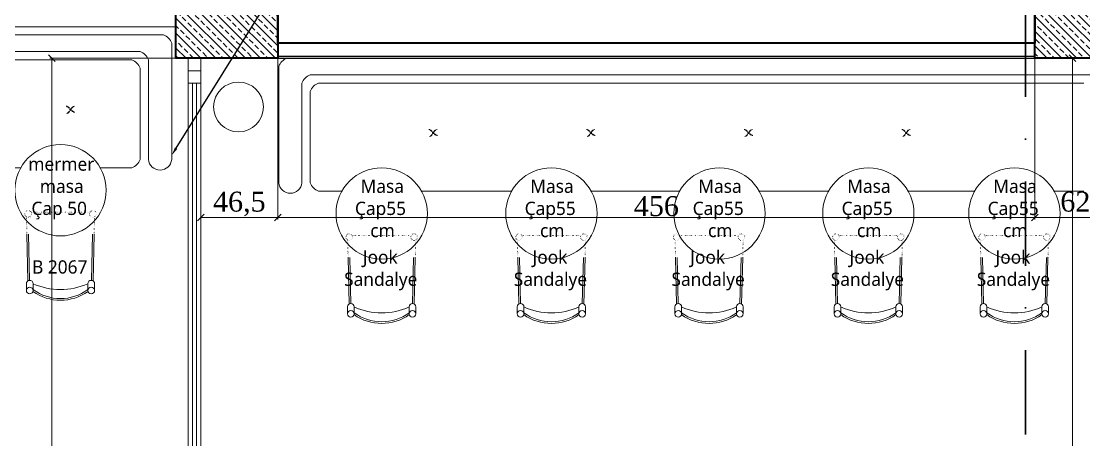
# Model space of a CAD drawing. Header units: millimetres. Extents: x 61675 to 66977, y 9453 to 12371.
# Drawn here: x 62383 to 63023, y 11145 to 11397 of the extents above; entities that cross this region are included whole.
import ezdxf
from ezdxf import colors
from ezdxf.entities.mleader import LeaderData, LeaderLine
from ezdxf.math import Vec2, Vec3

# ---------------------------------------------------------------- set-up
doc = ezdxf.new("R2010")
doc.units = ezdxf.units.MM
doc.header["$LTSCALE"] = 2
doc.header["$PDMODE"] = 2
doc.linetypes.add('DASHDOTX2', pattern=[50.8, 25.4, -12.7, 0, -12.7])
doc.linetypes.add('DOT', pattern=[6.35, 0, -6.35])
doc.layers.get('0').update_dxf_attribs({"lineweight": 20})
for name, color, linetype, lineweight in [('DUVAR', 12, 'Continuous', 35), ('KOLON', 150, 'Continuous', 40), ('SIVA', 4, 'Continuous', 15), ('t_alçıpan', 219, 'Continuous', 25), ('t_aydınlatma', 40, 'Continuous', 18), ('t_demir', 103, 'Continuous', 20), ('t_kesitçizgisi', 7, 'DASHDOTX2', 30), ('t_olcu', 252, 'Continuous', 20), ('t_tarama', 253, 'Continuous', 5), ('t_tefrişoturum', 25, 'Continuous', 15), ('t_yazı', 7, 'Continuous', 25), ('TEFRİŞ', 6, 'Continuous', 20)]:
    doc.layers.add(name, color=color, linetype=linetype, lineweight=lineweight)
doc.layers.add('t_fayans', color=7, linetype='Continuous', lineweight=18, true_color=0xffff75)
doc.styles.add('A Tasarım_genel', font='GOTHIC.TTF', dxfattribs={"width": 0.7, "height": 70})
doc.styles.get("Standard").update_dxf_attribs({"font": 'times.ttf', "height": 12})
doc.dimstyles.new('olcu50', dxfattribs={"dimtxt": 13, "dimasz": 4, "dimexe": 1.25, "dimexo": 0.625, "dimtad": 1, "dimtxsty": 'Standard', "dimblk": 'OBLIQUE', "dimcen": 2.5, "dimclrd": 256, "dimclre": 256, "dimclrt": 7, "dimadec": 0, "dimazin": 0, "dimtfac": 1, "dimtmove": 0, "dimatfit": 3, "dimldrblk": 'OBLIQUE', "dimfxl": 1, "dimlwd": -1, "dimlwe": -1, "dimarcsym": 0})

# ---------------------------------------------------------------- blocks, each defined once
blk = doc.blocks.new('HSAN')
at = {"layer": 't_tefrişoturum'}
for p, q in [((-22.5, 47.14), (-22.5, 43.03)), ((-18.5, 47.14), (-18.5, 43.03)), ((14.6, 47.14), (14.6, 43.03)), ((18.6, 47.14), (18.6, 43.03)), ((-22.19, 13.17), (-21.54, 41.32)), ((-21.19, 13.17), (-20.55, 41.03)), ((16.65, 41.03), (17.3, 13.17)), ((17.65, 41.32), (18.3, 13.17))]:
    blk.add_line(p, q, dxfattribs=at)
at = {"layer": 't_tefrişoturum', "color": 252, "linetype": 'DOT', "ltscale": 0.06}
for p, q in [((-22.46, 2.76), (-22.19, 13.17)), ((18.3, 13.17), (18.56, 2.76)), ((15.87, 0), (-19.77, 0))]:
    blk.add_line(p, q, dxfattribs=at)
at = {"layer": 't_tefrişoturum'}
for centre in [(-20.5, 47.14), (16.6, 47.14)]:
    blk.add_circle(centre, 2, dxfattribs=at)
at = {"layer": 't_tefrişoturum', "color": 252, "linetype": 'DOT', "ltscale": 0.06}
for centre in [(-21.5, 1), (17.6, 1)]:
    blk.add_circle(centre, 2, dxfattribs=at)
at = {"layer": 't_tefrişoturum'}
for centre, radius, start, end in [((-1.95, 24.33), 28.67, 54.55813, 125.44187), ((-1.95, 24.14), 27.86, 53.5535, 126.4465), ((-1.95, 6.18), 40.42, 65.83773, 114.16227), ((-20.5, 43.03), 2, 180, 0), ((16.6, 43.03), 2, 180, 0)]:
    blk.add_arc(centre, radius, start, end, dxfattribs=at)
blk = doc.blocks.new('ön_bahce_sedir')
at = {"layer": 't_tefrişoturum', "linetype": 'Continuous'}
for p, q in [((-75, 466.25), (-5, 466.25)), ((0, -161.25), (0, 461.25)), ((-75, 452.25), (-15, 452.25)), ((-80, 114.69), (-80, 442.25)), ((-75, 447.25), (-20, 447.25)), ((-15, -142.25), (-15, 442.25)), ((-10, -147.25), (-10, 447.25)), ((-80, 19.69), (-80, 66.81)), ((-80, -75.31), (-80, -28.19)), ((-80, -142.25), (-80, -123.19)), ((-75, -147.25), (-20, -147.25)), ((-75, -152.25), (-15, -152.25)), ((-75, -166.25), (-5, -166.25))]:
    blk.add_line(p, q, dxfattribs=at)
at = {"layer": 't_tefrişoturum', "linetype": 'Continuous', "extrusion": (0, 0, -1)}
for points in [[(45.81, 358.74), (45.81, 358.74), (46.19, 359.04), (46.56, 359.46), (46.92, 359.88), (47.22, 360.34), (47.04, 359.89), (46.8, 359.49), (46.37, 359.07), (45.81, 358.74)], [(44.55, 358.26), (44.55, 358.26), (44.6, 358.33), (44.64, 358.45), (44.81, 358.54), (44.98, 358.62), (45.17, 358.59), (45.3, 358.55), (45.37, 358.44), (45.38, 358.38), (45.41, 358.2), (45.37, 358.01), (45.26, 357.94), (45.09, 357.85), (44.9, 357.88), (44.72, 357.92), (44.63, 358.09), (44.55, 358.26)], [(44.15, 358.87), (43.95, 359.02), (43.74, 359.23), (43.58, 359.46), (43.43, 359.67), (43.28, 359.9), (43.12, 360.18), (42.95, 360.51), (42.84, 360.8), (43, 360.52), (43.18, 360.18), (43.34, 359.9), (43.49, 359.68), (43.65, 359.46), (43.86, 359.25), (44.01, 359.03), (44.15, 358.87)], [(45.52, 357.43), (45.71, 357.33), (45.86, 357.17), (46.07, 356.96), (46.16, 356.73), (46.33, 356.45), (46.43, 356.16), (46.53, 355.87), (46.58, 355.58), (46.54, 355.81), (46.44, 356.1), (46.28, 356.32), (46.13, 356.54), (45.98, 356.76), (45.82, 356.99), (45.67, 357.2), (45.52, 357.43)], [(44.26, 357.73), (44.26, 357.73), (43.84, 357.31), (43.42, 356.82), (43.12, 356.35), (42.94, 355.9), (43.11, 356.47), (43.4, 356.94), (43.83, 357.36), (44.26, 357.73)], [(45.81, 263.74), (45.81, 263.74), (46.19, 264.04), (46.56, 264.46), (46.92, 264.88), (47.22, 265.34), (47.04, 264.89), (46.8, 264.49), (46.37, 264.07), (45.81, 263.74)], [(44.55, 263.26), (44.55, 263.26), (44.6, 263.33), (44.64, 263.45), (44.81, 263.54), (44.98, 263.62), (45.17, 263.59), (45.3, 263.55), (45.37, 263.44), (45.38, 263.38), (45.41, 263.2), (45.37, 263.01), (45.26, 262.94), (45.09, 262.85), (44.9, 262.88), (44.72, 262.92), (44.63, 263.09), (44.55, 263.26)], [(44.26, 262.73), (44.26, 262.73), (43.84, 262.31), (43.42, 261.82), (43.12, 261.35), (42.94, 260.9), (43.11, 261.47), (43.4, 261.94), (43.83, 262.36), (44.26, 262.73)], [(44.15, 263.87), (43.95, 264.02), (43.74, 264.23), (43.58, 264.46), (43.43, 264.67), (43.28, 264.9), (43.12, 265.18), (42.95, 265.51), (42.84, 265.8), (43, 265.52), (43.18, 265.18), (43.34, 264.9), (43.49, 264.68), (43.65, 264.46), (43.86, 264.25), (44.01, 264.03), (44.15, 263.87)], [(45.52, 262.43), (45.71, 262.33), (45.86, 262.17), (46.07, 261.96), (46.16, 261.73), (46.33, 261.45), (46.43, 261.16), (46.53, 260.87), (46.58, 260.58), (46.54, 260.81), (46.44, 261.1), (46.28, 261.32), (46.13, 261.54), (45.98, 261.76), (45.82, 261.99), (45.67, 262.2), (45.52, 262.43)], [(45.81, 168.74), (45.81, 168.74), (46.19, 169.04), (46.56, 169.46), (46.92, 169.88), (47.22, 170.34), (47.04, 169.89), (46.8, 169.49), (46.37, 169.07), (45.81, 168.74)], [(45.52, 167.43), (45.71, 167.33), (45.86, 167.17), (46.07, 166.96), (46.16, 166.73), (46.33, 166.45), (46.43, 166.16), (46.53, 165.87), (46.58, 165.58), (46.54, 165.81), (46.44, 166.1), (46.28, 166.32), (46.13, 166.54), (45.98, 166.76), (45.82, 166.99), (45.67, 167.2), (45.52, 167.43)], [(44.55, 168.26), (44.55, 168.26), (44.6, 168.33), (44.64, 168.45), (44.81, 168.54), (44.98, 168.62), (45.17, 168.59), (45.3, 168.55), (45.37, 168.44), (45.38, 168.38), (45.41, 168.2), (45.37, 168.01), (45.26, 167.94), (45.09, 167.85), (44.9, 167.88), (44.72, 167.92), (44.63, 168.09), (44.55, 168.26)], [(44.26, 167.73), (44.26, 167.73), (43.84, 167.31), (43.42, 166.82), (43.12, 166.35), (42.94, 165.9), (43.11, 166.47), (43.4, 166.94), (43.83, 167.36), (44.26, 167.73)], [(44.15, 168.87), (43.95, 169.02), (43.74, 169.23), (43.58, 169.46), (43.43, 169.67), (43.28, 169.9), (43.12, 170.18), (42.95, 170.51), (42.84, 170.8), (43, 170.52), (43.18, 170.18), (43.34, 169.9), (43.49, 169.68), (43.65, 169.46), (43.86, 169.25), (44.01, 169.03), (44.15, 168.87)], [(45.81, 73.74), (45.81, 73.74), (46.19, 74.04), (46.56, 74.46), (46.92, 74.88), (47.22, 75.34), (47.04, 74.89), (46.8, 74.49), (46.37, 74.07), (45.81, 73.74)], [(45.52, 72.43), (45.71, 72.33), (45.86, 72.17), (46.07, 71.96), (46.16, 71.73), (46.33, 71.45), (46.43, 71.16), (46.53, 70.87), (46.58, 70.58), (46.54, 70.81), (46.44, 71.1), (46.28, 71.32), (46.13, 71.54), (45.98, 71.76), (45.82, 71.99), (45.67, 72.2), (45.52, 72.43)], [(44.55, 73.26), (44.55, 73.26), (44.6, 73.33), (44.64, 73.45), (44.81, 73.54), (44.98, 73.62), (45.17, 73.59), (45.3, 73.55), (45.37, 73.44), (45.38, 73.38), (45.41, 73.2), (45.37, 73.01), (45.26, 72.94), (45.09, 72.85), (44.9, 72.88), (44.72, 72.92), (44.63, 73.09), (44.55, 73.26)], [(44.26, 72.73), (44.26, 72.73), (43.84, 72.31), (43.42, 71.82), (43.12, 71.35), (42.94, 70.9), (43.11, 71.47), (43.4, 71.94), (43.83, 72.36), (44.26, 72.73)], [(44.15, 73.87), (43.95, 74.02), (43.74, 74.23), (43.58, 74.46), (43.43, 74.67), (43.28, 74.9), (43.12, 75.18), (42.95, 75.51), (42.84, 75.8), (43, 75.52), (43.18, 75.18), (43.34, 74.9), (43.49, 74.68), (43.65, 74.46), (43.86, 74.25), (44.01, 74.03), (44.15, 73.87)], [(44.15, -21.13), (43.95, -20.98), (43.74, -20.77), (43.58, -20.54), (43.43, -20.33), (43.28, -20.1), (43.12, -19.82), (42.95, -19.49), (42.84, -19.2), (43, -19.48), (43.18, -19.82), (43.34, -20.1), (43.49, -20.32), (43.65, -20.54), (43.86, -20.75), (44.01, -20.97), (44.15, -21.13)], [(45.81, -21.26), (45.81, -21.26), (46.19, -20.96), (46.56, -20.54), (46.92, -20.12), (47.22, -19.66), (47.04, -20.11), (46.8, -20.51), (46.37, -20.93), (45.81, -21.26)], [(45.52, -22.57), (45.71, -22.67), (45.86, -22.83), (46.07, -23.04), (46.16, -23.27), (46.33, -23.55), (46.43, -23.84), (46.53, -24.13), (46.58, -24.42), (46.54, -24.19), (46.44, -23.9), (46.28, -23.68), (46.13, -23.46), (45.98, -23.24), (45.82, -23.01), (45.67, -22.8), (45.52, -22.57)], [(44.55, -21.74), (44.55, -21.74), (44.6, -21.67), (44.64, -21.55), (44.81, -21.46), (44.98, -21.38), (45.17, -21.41), (45.3, -21.45), (45.37, -21.56), (45.38, -21.62), (45.41, -21.8), (45.37, -21.99), (45.26, -22.06), (45.09, -22.15), (44.9, -22.12), (44.72, -22.08), (44.63, -21.91), (44.55, -21.74)], [(44.26, -22.27), (44.26, -22.27), (43.84, -22.69), (43.42, -23.18), (43.12, -23.65), (42.94, -24.1), (43.11, -23.53), (43.4, -23.06), (43.83, -22.64), (44.26, -22.27)], [(45.81, -104.76), (45.81, -104.76), (46.19, -104.46), (46.56, -104.04), (46.92, -103.62), (47.22, -103.16), (47.04, -103.61), (46.8, -104.01), (46.37, -104.43), (45.81, -104.76)], [(45.52, -106.07), (45.71, -106.17), (45.86, -106.33), (46.07, -106.54), (46.16, -106.77), (46.33, -107.05), (46.43, -107.34), (46.53, -107.63), (46.58, -107.92), (46.54, -107.69), (46.44, -107.4), (46.28, -107.18), (46.13, -106.96), (45.98, -106.74), (45.82, -106.51), (45.67, -106.3), (45.52, -106.07)], [(44.55, -105.24), (44.55, -105.24), (44.6, -105.17), (44.64, -105.05), (44.81, -104.96), (44.98, -104.88), (45.17, -104.91), (45.3, -104.95), (45.37, -105.06), (45.38, -105.12), (45.41, -105.3), (45.37, -105.49), (45.26, -105.56), (45.09, -105.65), (44.9, -105.62), (44.72, -105.58), (44.63, -105.41), (44.55, -105.24)], [(44.26, -105.77), (44.26, -105.77), (43.84, -106.19), (43.42, -106.68), (43.12, -107.15), (42.94, -107.6), (43.11, -107.03), (43.4, -106.56), (43.83, -106.14), (44.26, -105.77)], [(44.15, -104.63), (43.95, -104.48), (43.74, -104.27), (43.58, -104.04), (43.43, -103.83), (43.28, -103.6), (43.12, -103.32), (42.95, -102.99), (42.84, -102.7), (43, -102.98), (43.18, -103.32), (43.34, -103.6), (43.49, -103.82), (43.65, -104.04), (43.86, -104.25), (44.01, -104.47), (44.15, -104.63)]]:
    blk.add_lwpolyline(points, dxfattribs=at)
at = {"layer": 't_tefrişoturum', "linetype": 'Continuous'}
for centre in [(-93.54, 375.75), (-93.54, 280.75), (-93.54, 185.75), (-93.54, 90.75), (-93.54, -4.25), (-93.54, -99.25)]:
    blk.add_circle(centre, 27.5, dxfattribs=at)
for centre, radius, start, end in [((-74.34, 459.25), 7.03, 95.38848, 264.61152), ((-7.56, 458.69), 7.99, 18.72066, 71.27934), ((-17.56, 444.69), 7.99, 18.72066, 71.27934), ((-72.44, 439.69), 7.99, 108.72066, 161.27934), ((-22.56, 439.69), 7.99, 18.72066, 71.27934), ((-72.44, -139.69), 7.99, 198.72066, 251.27934), ((-22.56, -139.69), 7.99, 288.72066, 341.27934), ((-74.34, -159.25), 7.03, 95.38848, 264.61152), ((-17.56, -144.69), 7.99, 288.72066, 341.27934), ((-7.56, -158.69), 7.99, 288.72066, 341.27934)]:
    blk.add_arc(centre, radius, start, end, dxfattribs=at)
at = {"layer": 't_tefrişoturum', "extrusion": (0, 0, -1), "rotation": 270}
for p in [(106.79, 373.8), (106.79, 278.8), (106.79, 183.8), (106.79, 88.8), (106.79, -6.2), (106.79, -101.2)]:
    blk.add_blockref('HSAN', p, dxfattribs=at)
blk = doc.blocks.new('_Oblique')
at = {"color": 0, "linetype": 'ByBlock', "lineweight": -2}
blk.add_line((-0.5, -0.5), (0.5, 0.5), dxfattribs=at)
blk = doc.blocks.new('*D2390')
at = {"layer": 'DEFPOINTS', "color": 0, "transparency": 16777216}
for p in [(63016.2, 11374.91), (63016.51, 11374.91), (63016.2, 10736.66)]:
    blk.add_point(p, dxfattribs=at)
at = {"layer": 't_olcu', "transparency": 16777216}
for p, q in [((63016.51, 10736.66), (63016.51, 11374.91)), ((63016.83, 11374.91), (63017.76, 11374.91)), ((63016.83, 10736.66), (63017.76, 10736.66))]:
    blk.add_line(p, q, dxfattribs=at)
at = {"layer": 't_olcu', "transparency": 16777216, "xscale": 4, "yscale": 4, "zscale": 4}
for p, rotation in [((63016.51, 11374.91), 90), ((63016.51, 10736.66), 270)]:
    blk.add_blockref('_Oblique', p, dxfattribs=dict(at, rotation=rotation))
at = {"layer": 't_olcu', "color": 7, "transparency": 16777216, "insert": (63008.41, 11055.79), "char_height": 12, "attachment_point": 5, "rotation": 90}
blk.add_mtext('638,25', dxfattribs=at)
blk = doc.blocks.new('*D2410')
at = {"layer": 'DEFPOINTS', "color": 0, "transparency": 16777216}
for p in [(62993.7, 11374.91), (63056.2, 11374.91), (62993.7, 11279.01)]:
    blk.add_point(p, dxfattribs=at)
at = {"layer": 't_olcu', "transparency": 16777216}
for p, q in [((62993.7, 11374.29), (62993.7, 11277.76)), ((63056.2, 11374.29), (63056.2, 11277.76)), ((63056.2, 11279.01), (62993.7, 11279.01))]:
    blk.add_line(p, q, dxfattribs=at)
at = {"layer": 't_olcu', "transparency": 16777216, "xscale": 4, "yscale": 4, "zscale": 4, "rotation": 180}
blk.add_blockref('_Oblique', (62993.7, 11279.01), dxfattribs=at)
at = {"layer": 't_olcu', "transparency": 16777216, "xscale": 4, "yscale": 4, "zscale": 4}
blk.add_blockref('_Oblique', (63056.2, 11279.01), dxfattribs=at)
at = {"layer": 't_olcu', "color": 7, "transparency": 16777216, "insert": (63024.95, 11287.11), "char_height": 12, "attachment_point": 5}
blk.add_mtext('62,5', dxfattribs=at)
blk = doc.blocks.new('*D2411')
at = {"layer": 'DEFPOINTS', "color": 0, "transparency": 16777216}
for p in [(62537.7, 11374.91), (62993.7, 11374.91), (62537.7, 11279.01)]:
    blk.add_point(p, dxfattribs=at)
at = {"layer": 't_olcu', "transparency": 16777216}
for p, q in [((62537.7, 11374.29), (62537.7, 11277.76)), ((62993.7, 11374.29), (62993.7, 11277.76)), ((62993.7, 11279.01), (62537.7, 11279.01))]:
    blk.add_line(p, q, dxfattribs=at)
at = {"layer": 't_olcu', "transparency": 16777216, "xscale": 4, "yscale": 4, "zscale": 4, "rotation": 180}
blk.add_blockref('_Oblique', (62537.7, 11279.01), dxfattribs=at)
at = {"layer": 't_olcu', "transparency": 16777216, "xscale": 4, "yscale": 4, "zscale": 4}
blk.add_blockref('_Oblique', (62993.7, 11279.01), dxfattribs=at)
at = {"layer": 't_olcu', "color": 7, "transparency": 16777216, "insert": (62765.7, 11285.74), "char_height": 12, "attachment_point": 5}
blk.add_mtext('456', dxfattribs=at)
blk = doc.blocks.new('*D2412')
at = {"layer": 'DEFPOINTS', "color": 0, "transparency": 16777216}
for p in [(62491.2, 11374.91), (62537.7, 11374.91), (62491.2, 11279.01)]:
    blk.add_point(p, dxfattribs=at)
at = {"layer": 't_olcu', "transparency": 16777216}
for p, q in [((62491.2, 11374.29), (62491.2, 11277.76)), ((62537.7, 11374.29), (62537.7, 11277.76)), ((62537.7, 11279.01), (62491.2, 11279.01))]:
    blk.add_line(p, q, dxfattribs=at)
at = {"layer": 't_olcu', "transparency": 16777216, "xscale": 4, "yscale": 4, "zscale": 4, "rotation": 180}
blk.add_blockref('_Oblique', (62491.2, 11279.01), dxfattribs=at)
at = {"layer": 't_olcu', "transparency": 16777216, "xscale": 4, "yscale": 4, "zscale": 4}
blk.add_blockref('_Oblique', (62537.7, 11279.01), dxfattribs=at)
at = {"layer": 't_olcu', "color": 7, "transparency": 16777216, "insert": (62514.45, 11287.11), "char_height": 12, "attachment_point": 5}
blk.add_mtext('46,5', dxfattribs=at)
blk = doc.blocks.new('*D2427')
at = {"layer": 'DEFPOINTS', "color": 0, "transparency": 16777216}
for p in [(62401.52, 11374.91), (62483.7, 11374.91), (62483.7, 10732.91)]:
    blk.add_point(p, dxfattribs=at)
at = {"layer": 't_olcu', "transparency": 16777216}
for p, q in [((62483.08, 11374.91), (62400.27, 11374.91)), ((62401.52, 10732.91), (62401.52, 11374.91)), ((62483.08, 10732.91), (62400.27, 10732.91))]:
    blk.add_line(p, q, dxfattribs=at)
at = {"layer": 't_olcu', "transparency": 16777216, "xscale": 4, "yscale": 4, "zscale": 4}
for p, rotation in [((62401.52, 11374.91), 90), ((62401.52, 10732.91), 270)]:
    blk.add_blockref('_Oblique', p, dxfattribs=dict(at, rotation=rotation))
at = {"layer": 't_olcu', "color": 7, "transparency": 16777216, "insert": (62394.79, 11053.91), "char_height": 12, "attachment_point": 5, "rotation": 90}
blk.add_mtext('642', dxfattribs=at)

msp = doc.modelspace()

# ---------------------------------------------------------------- hatches: boundary and pattern name
at = {"layer": 't_tarama'}
h = msp.add_hatch(dxfattribs=at)
h.set_pattern_fill('ANSI33', color=256, angle=-90)
h.set_pattern_definition([(315, (79983.7046, 45321.4114), (4.4901281, 4.4901281), []), (315, (79983.7046, 45316.921), (4.4901281, 4.4901281), [3.175, -1.5875])])
h.paths.add_polyline_path([(62537.705, 11403.911), (62537.705, 11374.911), (62476.205, 11374.911), (62476.205, 11403.911)])
h = msp.add_hatch(dxfattribs=at)
h.set_pattern_fill('ANSI33', color=256, angle=-90)
h.set_pattern_definition([(315, (53204.678, 75546.79), (4.49012806, 4.49012806), []), (315, (53204.678, 75542.2996), (4.49012806, 4.49012806), [3.175, -1.5875])])
h.paths.add_polyline_path([(62993.705, 11374.911), (62993.705, 11403.911), (63056.205, 11403.911), (63056.205, 11374.911)])

# ---------------------------------------------------------------- linework, layer by layer
msp.add_line((62476.205, 11393.911), (61831.205, 11393.911))
at = {"layer": 'DUVAR'}
for p, q in [((62537.705, 11383.911), (62537.705, 11403.911)), ((62993.705, 11403.911), (62993.705, 11383.911)), ((62993.705, 11383.911), (62537.705, 11383.911))]:
    msp.add_line(p, q, dxfattribs=at)
at = {"layer": 'KOLON'}
for points in [[(62537.705, 11403.911), (62537.705, 11374.911), (62476.205, 11374.911), (62476.205, 11403.911)], [(62993.705, 11374.911), (62993.705, 11403.911), (63056.205, 11403.911), (63056.205, 11374.911)]]:
    msp.add_lwpolyline(points, close=True, dxfattribs=at)
at = {"layer": 'SIVA'}
for p, q in [((62483.705, 11374.911), (62483.705, 10732.911)), ((62491.205, 11374.911), (62491.205, 10732.911)), ((62483.705, 11367.411), (62491.205, 11367.411)), ((62483.705, 11359.911), (62491.205, 11359.911))]:
    msp.add_line(p, q, dxfattribs=at)
at = {"layer": 't_alçıpan', "ltscale": 0.5}
for p, q in [((62537.705, 11376.111), (62993.705, 11376.111)), ((62537.705, 11374.911), (62993.705, 11374.911))]:
    msp.add_line(p, q, dxfattribs=at)
at = {"layer": 't_aydınlatma', "ltscale": 0.5}
msp.add_circle((62513.975, 11345.564), 15, dxfattribs=at)
at = {"layer": 't_kesitçizgisi', "extrusion": (2.38605e-07, 1.7622e-08, 1)}
msp.add_line((62988.069, 11504.108, 0), (62988.069, 10020.623, 0), dxfattribs=at)
at = {"layer": 't_tefrişoturum', "linetype": 'Continuous'}
for p, q in [((62538.205, 11299.911), (62538.205, 11369.911)), ((63042.205, 11374.911), (62543.205, 11374.911)), ((63028.205, 11364.911), (62557.205, 11364.911)), ((62552.205, 11299.911), (62552.205, 11359.911)), ((63023.205, 11359.911), (62562.205, 11359.911)), ((62557.205, 11299.911), (62557.205, 11354.911)), ((62576.299, 11294.911), (62562.205, 11294.911)), ((62678.537, 11294.911), (62624.175, 11294.911)), ((62779.767, 11294.911), (62726.413, 11294.911)), ((62869.493, 11294.911), (62827.643, 11294.911)), ((62957.479, 11294.911), (62917.369, 11294.911)), ((63023.205, 11294.911), (63005.355, 11294.911))]:
    msp.add_line(p, q, dxfattribs=at)
at = {"layer": 't_tefrişoturum', "linetype": 'Continuous', "extrusion": (0, 0, -1)}
for points in [[(-62630.586, 11330.757), (-62630.434, 11330.961), (-62630.221, 11331.173), (-62629.999, 11331.327), (-62629.78, 11331.48), (-62629.559, 11331.634), (-62629.278, 11331.794), (-62628.94, 11331.965), (-62628.651, 11332.069), (-62628.931, 11331.907), (-62629.27, 11331.736), (-62629.55, 11331.573), (-62629.771, 11331.42), (-62629.991, 11331.266), (-62630.204, 11331.054), (-62630.425, 11330.9), (-62630.586, 11330.757)], [(-62631.725, 11330.652), (-62631.725, 11330.652), (-62632.15, 11331.076), (-62632.635, 11331.493), (-62633.103, 11331.789), (-62633.554, 11331.967), (-62632.984, 11331.806), (-62632.516, 11331.511), (-62632.091, 11331.084), (-62631.725, 11330.652)], [(-62725.586, 11330.757), (-62725.434, 11330.961), (-62725.221, 11331.173), (-62724.999, 11331.327), (-62724.78, 11331.48), (-62724.559, 11331.634), (-62724.278, 11331.794), (-62723.94, 11331.965), (-62723.651, 11332.069), (-62723.931, 11331.907), (-62724.27, 11331.736), (-62724.55, 11331.573), (-62724.771, 11331.42), (-62724.991, 11331.266), (-62725.204, 11331.054), (-62725.425, 11330.9), (-62725.586, 11330.757)], [(-62726.725, 11330.652), (-62726.725, 11330.652), (-62727.15, 11331.076), (-62727.635, 11331.493), (-62728.103, 11331.789), (-62728.554, 11331.967), (-62727.984, 11331.806), (-62727.516, 11331.511), (-62727.091, 11331.084), (-62726.725, 11330.652)], [(-62820.586, 11330.757), (-62820.434, 11330.961), (-62820.221, 11331.173), (-62819.999, 11331.327), (-62819.78, 11331.48), (-62819.559, 11331.634), (-62819.278, 11331.794), (-62818.94, 11331.965), (-62818.651, 11332.069), (-62818.931, 11331.907), (-62819.27, 11331.736), (-62819.55, 11331.573), (-62819.771, 11331.42), (-62819.991, 11331.266), (-62820.204, 11331.054), (-62820.425, 11330.9), (-62820.586, 11330.757)], [(-62821.725, 11330.652), (-62821.725, 11330.652), (-62822.15, 11331.076), (-62822.635, 11331.493), (-62823.103, 11331.789), (-62823.554, 11331.967), (-62822.984, 11331.806), (-62822.516, 11331.511), (-62822.091, 11331.084), (-62821.725, 11330.652)], [(-62915.586, 11330.757), (-62915.434, 11330.961), (-62915.221, 11331.173), (-62914.999, 11331.327), (-62914.78, 11331.48), (-62914.559, 11331.634), (-62914.278, 11331.794), (-62913.94, 11331.965), (-62913.651, 11332.069), (-62913.931, 11331.907), (-62914.27, 11331.736), (-62914.55, 11331.573), (-62914.771, 11331.42), (-62914.991, 11331.266), (-62915.204, 11331.054), (-62915.425, 11330.9), (-62915.586, 11330.757)], [(-62916.725, 11330.652), (-62916.725, 11330.652), (-62917.15, 11331.076), (-62917.635, 11331.493), (-62918.103, 11331.789), (-62918.554, 11331.967), (-62917.984, 11331.806), (-62917.516, 11331.511), (-62917.091, 11331.084), (-62916.725, 11330.652)], [(-62630.71, 11329.1), (-62630.71, 11329.1), (-62630.413, 11328.717), (-62629.995, 11328.352), (-62629.579, 11327.987), (-62629.111, 11327.689), (-62629.562, 11327.868), (-62629.96, 11328.114), (-62630.387, 11328.537), (-62630.71, 11329.1)], [(-62631.196, 11330.365), (-62631.196, 11330.365), (-62631.129, 11330.313), (-62631.001, 11330.272), (-62630.917, 11330.102), (-62630.83, 11329.931), (-62630.865, 11329.744), (-62630.906, 11329.616), (-62631.017, 11329.541), (-62631.076, 11329.532), (-62631.256, 11329.506), (-62631.442, 11329.539), (-62631.518, 11329.65), (-62631.605, 11329.819), (-62631.57, 11330.008), (-62631.537, 11330.194), (-62631.368, 11330.279), (-62631.196, 11330.365)], [(-62632.029, 11329.394), (-62632.122, 11329.199), (-62632.283, 11329.054), (-62632.496, 11328.842), (-62632.723, 11328.747), (-62633.004, 11328.585), (-62633.292, 11328.483), (-62633.581, 11328.379), (-62633.878, 11328.336), (-62633.642, 11328.37), (-62633.353, 11328.474), (-62633.132, 11328.628), (-62632.91, 11328.782), (-62632.691, 11328.933), (-62632.469, 11329.087), (-62632.25, 11329.241), (-62632.029, 11329.394)], [(-62725.71, 11329.1), (-62725.71, 11329.1), (-62725.413, 11328.717), (-62724.995, 11328.352), (-62724.579, 11327.987), (-62724.111, 11327.689), (-62724.562, 11327.868), (-62724.96, 11328.114), (-62725.387, 11328.537), (-62725.71, 11329.1)], [(-62726.196, 11330.365), (-62726.196, 11330.365), (-62726.129, 11330.313), (-62726.001, 11330.272), (-62725.917, 11330.102), (-62725.83, 11329.931), (-62725.865, 11329.744), (-62725.906, 11329.616), (-62726.017, 11329.541), (-62726.076, 11329.532), (-62726.256, 11329.506), (-62726.442, 11329.539), (-62726.518, 11329.65), (-62726.605, 11329.819), (-62726.57, 11330.008), (-62726.537, 11330.194), (-62726.368, 11330.279), (-62726.196, 11330.365)], [(-62727.029, 11329.394), (-62727.122, 11329.199), (-62727.283, 11329.054), (-62727.496, 11328.842), (-62727.723, 11328.747), (-62728.004, 11328.585), (-62728.292, 11328.483), (-62728.581, 11328.379), (-62728.878, 11328.336), (-62728.642, 11328.37), (-62728.353, 11328.474), (-62728.132, 11328.628), (-62727.91, 11328.782), (-62727.691, 11328.933), (-62727.469, 11329.087), (-62727.25, 11329.241), (-62727.029, 11329.394)], [(-62820.71, 11329.1), (-62820.71, 11329.1), (-62820.413, 11328.717), (-62819.995, 11328.352), (-62819.579, 11327.987), (-62819.111, 11327.689), (-62819.562, 11327.868), (-62819.96, 11328.114), (-62820.387, 11328.537), (-62820.71, 11329.1)], [(-62821.196, 11330.365), (-62821.196, 11330.365), (-62821.129, 11330.313), (-62821.001, 11330.272), (-62820.917, 11330.102), (-62820.83, 11329.931), (-62820.865, 11329.744), (-62820.906, 11329.616), (-62821.017, 11329.541), (-62821.076, 11329.532), (-62821.256, 11329.506), (-62821.442, 11329.539), (-62821.518, 11329.65), (-62821.605, 11329.819), (-62821.57, 11330.008), (-62821.537, 11330.194), (-62821.368, 11330.279), (-62821.196, 11330.365)], [(-62822.029, 11329.394), (-62822.122, 11329.199), (-62822.283, 11329.054), (-62822.496, 11328.842), (-62822.723, 11328.747), (-62823.004, 11328.585), (-62823.292, 11328.483), (-62823.581, 11328.379), (-62823.878, 11328.336), (-62823.642, 11328.37), (-62823.353, 11328.474), (-62823.132, 11328.628), (-62822.91, 11328.782), (-62822.691, 11328.933), (-62822.469, 11329.087), (-62822.25, 11329.241), (-62822.029, 11329.394)], [(-62915.71, 11329.1), (-62915.71, 11329.1), (-62915.413, 11328.717), (-62914.995, 11328.352), (-62914.579, 11327.987), (-62914.111, 11327.689), (-62914.562, 11327.868), (-62914.96, 11328.114), (-62915.387, 11328.537), (-62915.71, 11329.1)], [(-62916.196, 11330.365), (-62916.196, 11330.365), (-62916.129, 11330.313), (-62916.001, 11330.272), (-62915.917, 11330.102), (-62915.83, 11329.931), (-62915.865, 11329.744), (-62915.906, 11329.616), (-62916.017, 11329.541), (-62916.076, 11329.532), (-62916.256, 11329.506), (-62916.442, 11329.539), (-62916.518, 11329.65), (-62916.605, 11329.819), (-62916.57, 11330.008), (-62916.537, 11330.194), (-62916.368, 11330.279), (-62916.196, 11330.365)], [(-62917.029, 11329.394), (-62917.122, 11329.199), (-62917.283, 11329.054), (-62917.496, 11328.842), (-62917.723, 11328.747), (-62918.004, 11328.585), (-62918.292, 11328.483), (-62918.581, 11328.379), (-62918.878, 11328.336), (-62918.642, 11328.37), (-62918.353, 11328.474), (-62918.132, 11328.628), (-62917.91, 11328.782), (-62917.691, 11328.933), (-62917.469, 11329.087), (-62917.25, 11329.241), (-62917.029, 11329.394)]]:
    msp.add_lwpolyline(points, dxfattribs=at)
at = {"layer": 't_tefrişoturum', "linetype": 'Continuous'}
for centre in [(62600.237, 11281.375), (62702.475, 11281.375), (62803.705, 11281.375), (62893.431, 11281.375), (62981.417, 11281.375)]:
    msp.add_circle(centre, 27.5, dxfattribs=at)
for centre, radius, start, end in [((62545.768, 11367.348), 7.985, 108.720664, 161.279336), ((62559.768, 11357.348), 7.985, 108.720664, 161.279336), ((62564.768, 11352.348), 7.985, 108.720664, 161.279336), ((62545.205, 11300.572), 7.031, 185.388479, 354.611521), ((62564.768, 11302.474), 7.985, 198.720664, 251.279336)]:
    msp.add_arc(centre, radius, start, end, dxfattribs=at)
at = {"layer": 'TEFRİŞ'}
for p, q in [((62486.205, 10747.911), (62486.205, 11359.911)), ((62488.705, 10747.911), (62488.705, 11359.911))]:
    msp.add_line(p, q, dxfattribs=at)

# ---------------------------------------------------------------- block references
at = {"layer": 't_demir', "rotation": 89.99999999999999}
msp.add_blockref('ön_bahce_sedir', (62307.455, 11388.911), dxfattribs=at)
at = {"layer": 't_tefrişoturum', "extrusion": (0, 0, -1), "rotation": 180}
for p in [(-62602.185, 11268.125), (-62704.423, 11268.125), (-62799.423, 11268.125), (-62895.379, 11268.125), (-62983.364, 11268.125)]:
    msp.add_blockref('HSAN', p, dxfattribs=at)

# ---------------------------------------------------------------- texts
at = {"layer": 't_yazı', "char_height": 8, "width": 43.28707, "attachment_point": 4}
for s, insert in [('\\pi1.25435;{\\fLucida Sans Unicode|b0|i0|c162|p34;mermer \\P\\pi8.2084;masa \\P\\pi3.15164;Çap 50}', (62386.04, 11296.462)), ('\\pi8.59218;{\\fLucida Sans Unicode|b0|i0|c162|p34;Masa \\P\\pi5.2111;Çap55 \\P\\pi14.44354;cm}', (62578.915, 11284.403)), ('\\pi8.59218;{\\fLucida Sans Unicode|b0|i0|c162|p34;Masa \\P\\pi5.2111;Çap55 \\P\\pi14.44354;cm}', (62681.153, 11284.403)), ('\\pi8.59218;{\\fLucida Sans Unicode|b0|i0|c162|p34;Masa \\P\\pi5.2111;Çap55 \\P\\pi14.44354;cm}', (62782.382, 11284.403)), ('\\pi8.59218;{\\fLucida Sans Unicode|b0|i0|c162|p34;Masa \\P\\pi5.2111;Çap55 \\P\\pi14.44354;cm}', (62872.109, 11284.403)), ('\\pi8.59218;{\\fLucida Sans Unicode|b0|i0|c162|p34;Masa \\P\\pi5.2111;Çap55 \\P\\pi14.44354;cm}', (62960.094, 11284.403)), ('\\pi9.99489;{\\fLucida Sans Unicode|b0|i0|c162|p34;Jook \\P\\pi-1.2889;Sandalye}', (62578.874, 11247.104)), ('\\pi9.99489;{\\fLucida Sans Unicode|b0|i0|c162|p34;Jook \\P\\pi-1.2889;Sandalye}', (62681.112, 11247.104)), ('\\pi9.99489;{\\fLucida Sans Unicode|b0|i0|c162|p34;Jook \\P\\pi-1.2889;Sandalye}', (62776.112, 11247.104)), ('\\pi9.99489;{\\fLucida Sans Unicode|b0|i0|c162|p34;Jook \\P\\pi-1.2889;Sandalye}', (62872.068, 11247.104)), ('\\pi9.99489;{\\fLucida Sans Unicode|b0|i0|c162|p34;Jook \\P\\pi-1.2889;Sandalye}', (62960.054, 11247.104)), ('\\pi3.55705;{\\fLucida Sans Unicode|b0|i0|c162|p34;B 2067}', (62386.04, 11249.111))]:
    msp.add_mtext(s, dxfattribs=dict(at, insert=insert))

# ---------------------------------------------------------------- dimensions: what is measured, and where the dimension line sits
at = {"layer": 't_olcu'}
dim = msp.add_linear_dim(base=(62401.523, 11374.911), p1=(62483.705, 10732.911), p2=(62483.705, 11374.911), angle=90, dimstyle='olcu50', dxfattribs=at)
dim.commit()
dim.dimension.update_dxf_attribs({"geometry": '*D2427', "text_midpoint": (62401.523, 11053.911), "dimtype": 160})
dim = msp.add_linear_dim(base=(63016.511, 11374.911), p1=(63016.205, 10736.661), p2=(63016.205, 11374.911), angle=90, dimstyle='olcu50', dxfattribs=at)
dim.commit()
dim.dimension.update_dxf_attribs({"geometry": '*D2390', "text_midpoint": (63008.41, 11055.786)})
for base, p1, p2, picture, middle in [((62491.205, 11279.008), (62537.705, 11374.911), (62491.205, 11374.911), '*D2412', (62514.455, 11287.108)), ((62537.705, 11279.008), (62993.705, 11374.911), (62537.705, 11374.911), '*D2411', (62765.705, 11285.737)), ((62993.705, 11279.008), (63056.205, 11374.911), (62993.705, 11374.911), '*D2410', (63024.955, 11287.108))]:
    dim = msp.add_linear_dim(base=base, p1=p1, p2=p2, dimstyle='olcu50', dxfattribs=at)
    dim.commit()
    dim.dimension.update_dxf_attribs({"geometry": picture, "text_midpoint": middle})

# ---------------------------------------------------------------- leaders
at = {"layer": 't_fayans', "ltscale": 0.1}
ml = msp.add_multileader_mtext('Standard', dxfattribs=at)
ml.set_content('{\\fTimes New Roman|b0|i0|c162|p18;\\W1;Kuranglezler bina yönetiminden onay alınarak kapatılmalıdır.}', color=256, style='A Tasarım_genel')
ml.set_leader_properties()
ml.build(insert=Vec2(0, 0))
ml.multileader.update_dxf_attribs({"text_right_attachment_type": 6, "dogleg_length": 27.003, "arrow_head_size": 5})
ctx = ml.context
ctx.base_point, ctx.char_height, ctx.arrow_head_size, ctx.landing_gap_size, ctx.plane_origin, ctx.plane_x_axis, ctx.plane_y_axis = Vec3(62655.003, 11553.692), 13, 5, 0.54, Vec3(62546.355, 11126.157), Vec3(1, 0.0001811), Vec3(-0.0001811, 1)
ctx.right_attachment = 6
notes = []
notes.append((ctx, [(0, (1, 1, 0), (62621.368, 11553.686), (1, 0.0001811), 33.635, [(0, [(62473.705, 11316.411)], 0, [])])]))
ctx.mtext.insert, ctx.mtext.text_direction, ctx.mtext.rotation, ctx.mtext.width, ctx.mtext.defined_height, ctx.mtext.flow_direction = Vec3(62655.541, 11562.245), Vec3(1, 0.0001811), 0.0001811, 170.01286, 90.457, 5
for ctx, leaders in notes:
    for number, flags, end, landing, length, lines in leaders:
        leader = LeaderData()
        leader.index, (leader.has_last_leader_line, leader.has_dogleg_vector, leader.attachment_direction) = number, flags
        leader.last_leader_point, leader.dogleg_vector, leader.dogleg_length = Vec3(end), Vec3(landing), length
        for number, points, colour, breaks in lines:
            line = LeaderLine()
            line.index, line.vertices, line.color, line.breaks = number, Vec3.list(points), colors.encode_raw_color(colour), breaks
            leader.lines.append(line)
        ctx.leaders.append(leader)

doc.saveas('drawing.dxf')
